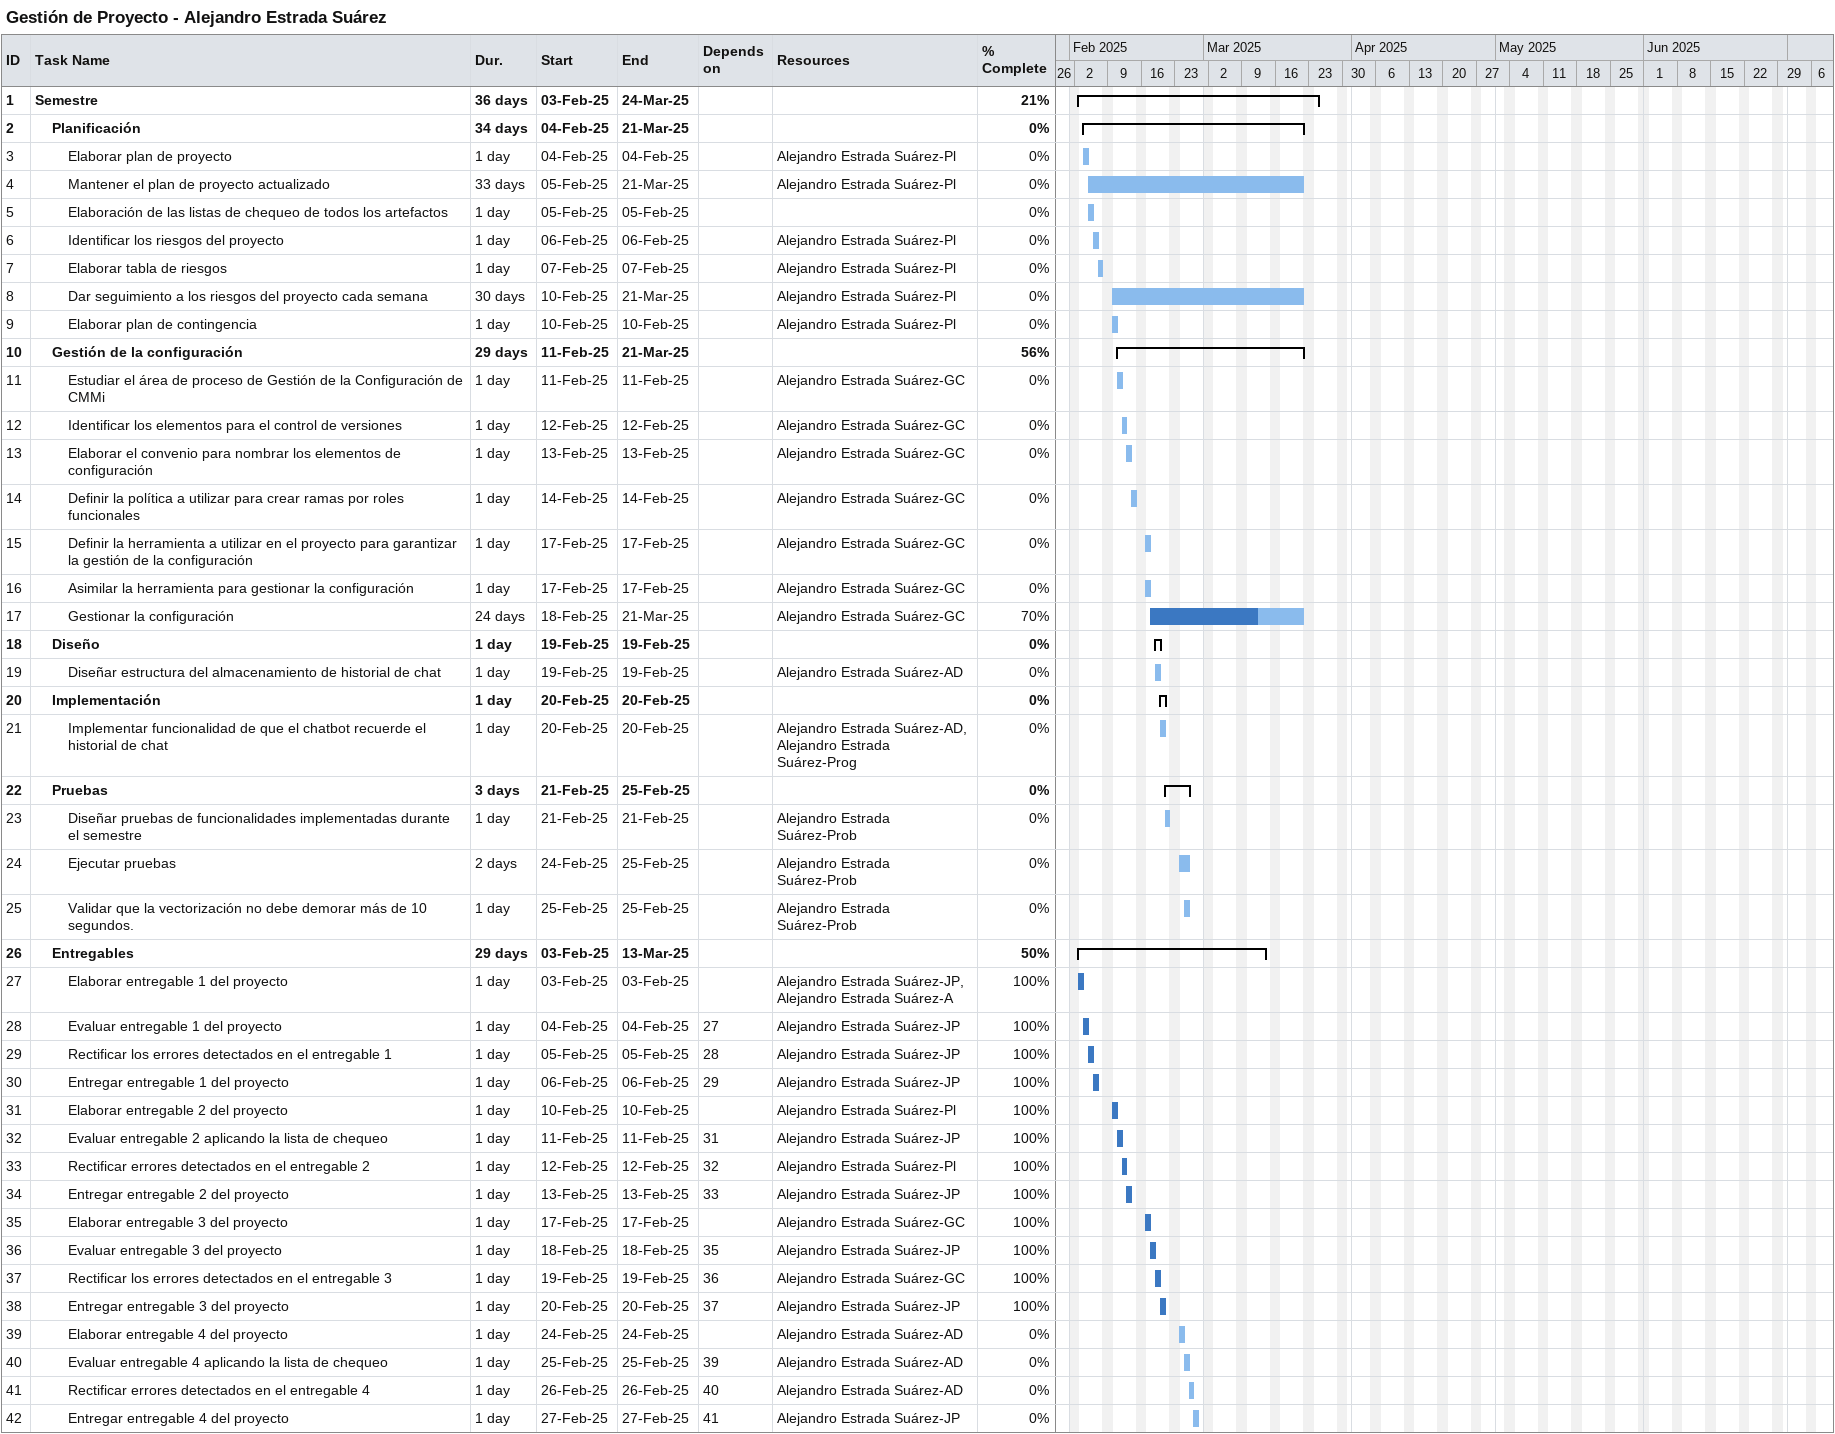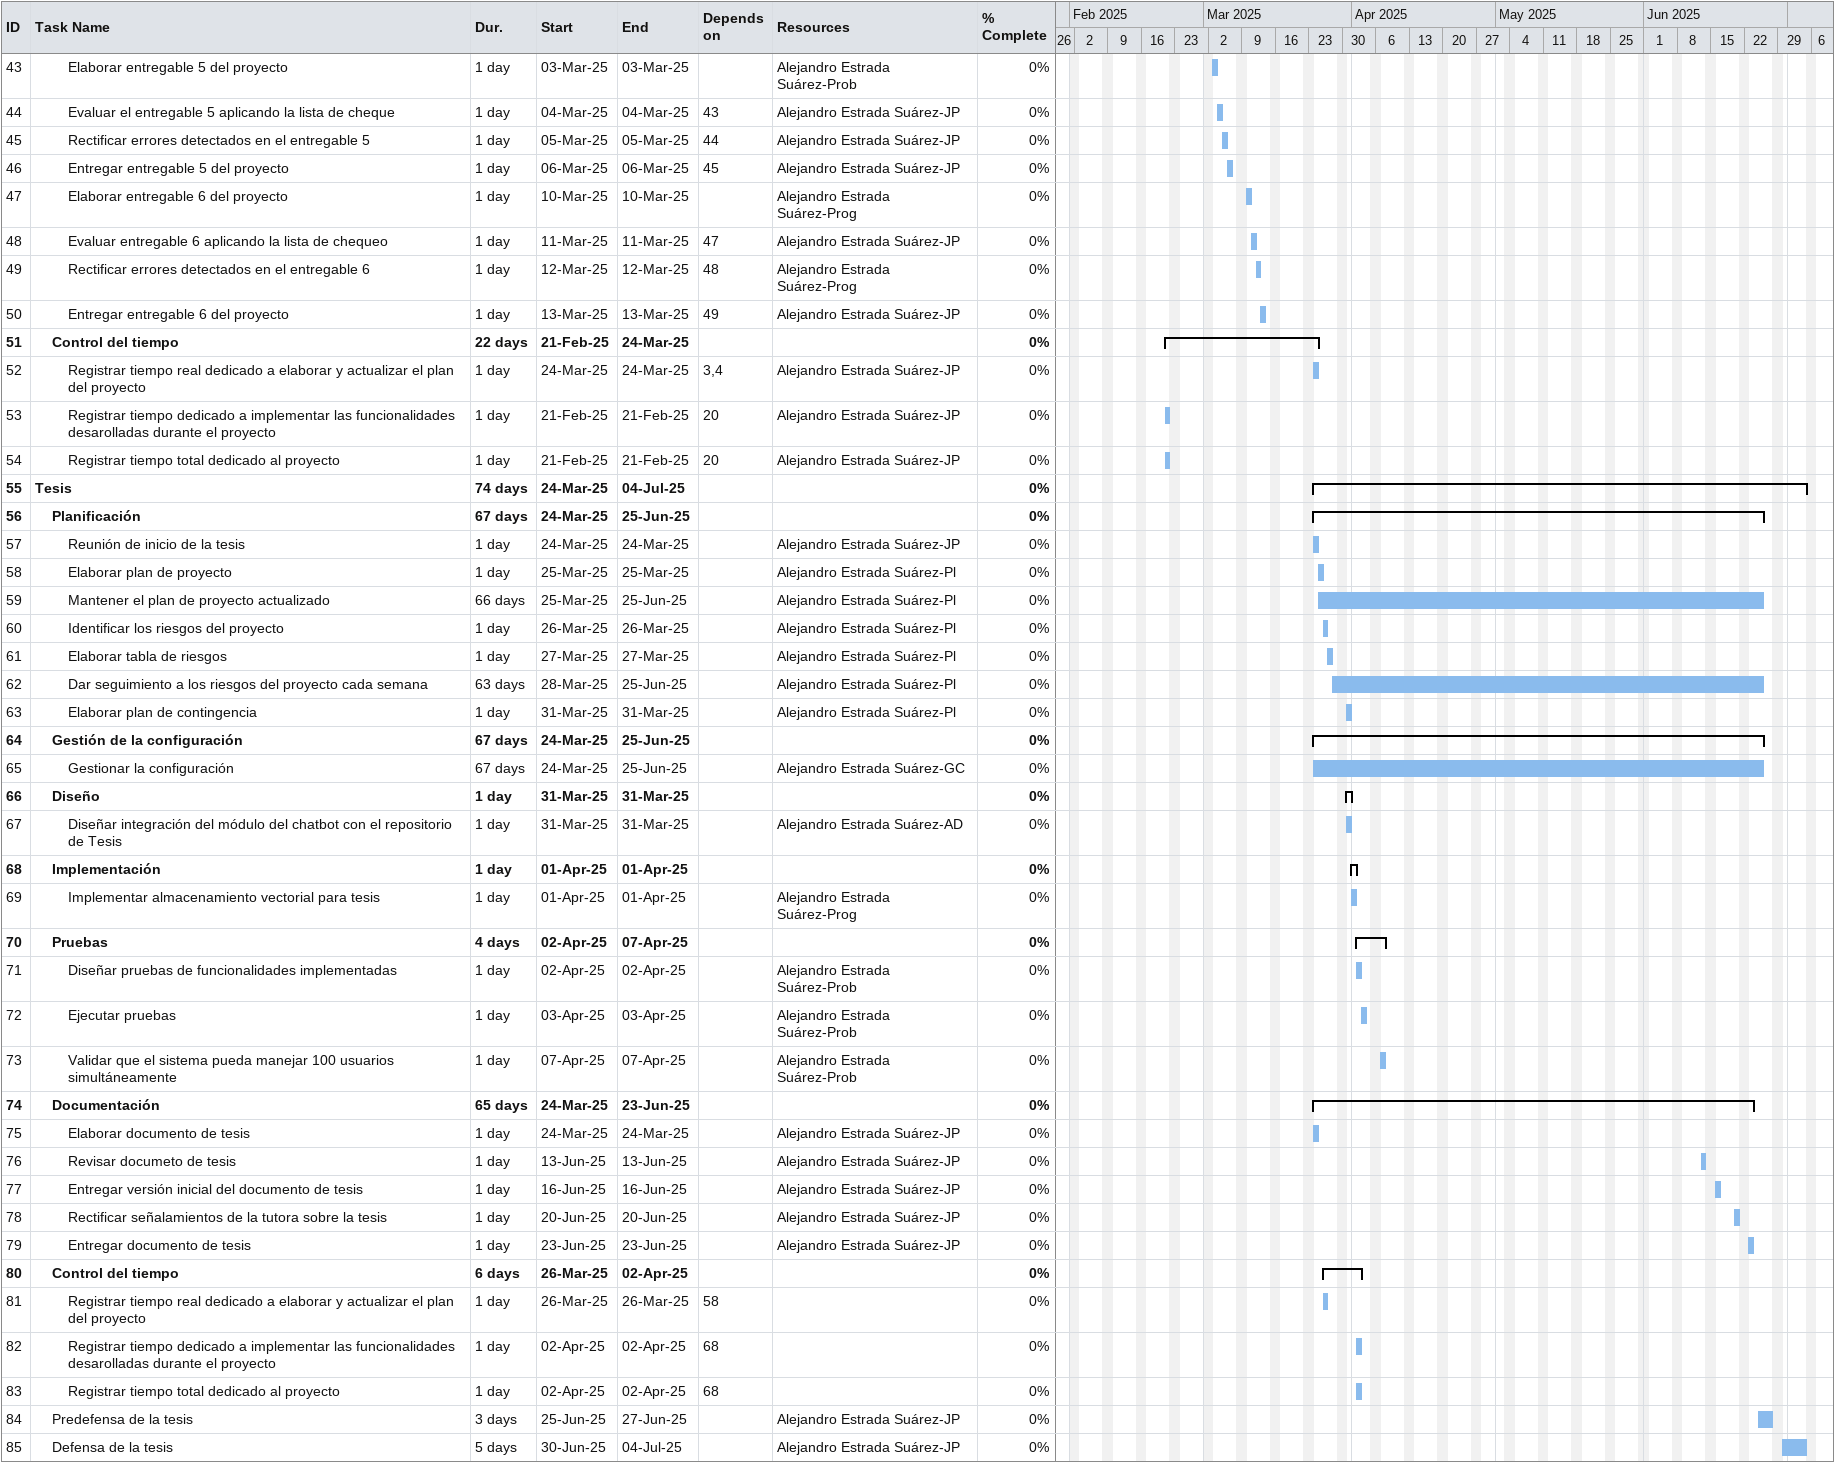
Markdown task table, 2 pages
Gestión de Proyecto - Alejandro Estrada Suárez

| ID | Level | Task | Duration | Start | Finish | Predecessors | Resources | % complete |
|---|---|---|---|---|---|---|---|---|
| 1 | 1 | **Semestre** | 36d | 2025-02-03 | 2025-03-24 |  |  | 21 |
| 2 | 2 | **Planificación** | 34d | 2025-02-04 | 2025-03-21 |  |  | 0 |
| 3 | 3 | Elaborar plan de proyecto | 1d | 2025-02-04 | 2025-02-04 |  | Alejandro Estrada Suárez-Pl | 0 |
| 4 | 3 | Mantener el plan de proyecto actualizado | 33d | 2025-02-05 | 2025-03-21 |  | Alejandro Estrada Suárez-Pl | 0 |
| 5 | 3 | Elaboración de las listas de chequeo de todos los artefactos | 1d | 2025-02-05 | 2025-02-05 |  |  | 0 |
| 6 | 3 | Identificar los riesgos del proyecto | 1d | 2025-02-06 | 2025-02-06 |  | Alejandro Estrada Suárez-Pl | 0 |
| 7 | 3 | Elaborar tabla de riesgos | 1d | 2025-02-07 | 2025-02-07 |  | Alejandro Estrada Suárez-Pl | 0 |
| 8 | 3 | Dar seguimiento a los riesgos del proyecto cada semana | 30d | 2025-02-10 | 2025-03-21 |  | Alejandro Estrada Suárez-Pl | 0 |
| 9 | 3 | Elaborar plan de contingencia | 1d | 2025-02-10 | 2025-02-10 |  | Alejandro Estrada Suárez-Pl | 0 |
| 10 | 2 | **Gestión de la configuración** | 29d | 2025-02-11 | 2025-03-21 |  |  | 56 |
| 11 | 3 | Estudiar el área de proceso de Gestión de la Configuración de CMMi | 1d | 2025-02-11 | 2025-02-11 |  | Alejandro Estrada Suárez-GC | 0 |
| 12 | 3 | Identificar los elementos para el control de versiones | 1d | 2025-02-12 | 2025-02-12 |  | Alejandro Estrada Suárez-GC | 0 |
| 13 | 3 | Elaborar el convenio para nombrar los elementos de configuración | 1d | 2025-02-13 | 2025-02-13 |  | Alejandro Estrada Suárez-GC | 0 |
| 14 | 3 | Definir la política a utilizar para crear ramas por roles funcionales | 1d | 2025-02-14 | 2025-02-14 |  | Alejandro Estrada Suárez-GC | 0 |
| 15 | 3 | Definir la herramienta a utilizar en el proyecto para garantizar la gestión de la configuración | 1d | 2025-02-17 | 2025-02-17 |  | Alejandro Estrada Suárez-GC | 0 |
| 16 | 3 | Asimilar la herramienta para gestionar la configuración | 1d | 2025-02-17 | 2025-02-17 |  | Alejandro Estrada Suárez-GC | 0 |
| 17 | 3 | Gestionar la configuración | 24d | 2025-02-18 | 2025-03-21 |  | Alejandro Estrada Suárez-GC | 70 |
| 18 | 2 | **Diseño** | 1d | 2025-02-19 | 2025-02-19 |  |  | 0 |
| 19 | 3 | Diseñar estructura del almacenamiento de historial de chat | 1d | 2025-02-19 | 2025-02-19 |  | Alejandro Estrada Suárez-AD | 0 |
| 20 | 2 | **Implementación** | 1d | 2025-02-20 | 2025-02-20 |  |  | 0 |
| 21 | 3 | Implementar funcionalidad de que el chatbot recuerde el historial de chat | 1d | 2025-02-20 | 2025-02-20 |  | Alejandro Estrada Suárez-AD, Alejandro Estrada Suárez-Prog | 0 |
| 22 | 2 | **Pruebas** | 3d | 2025-02-21 | 2025-02-25 |  |  | 0 |
| 23 | 3 | Diseñar pruebas de funcionalidades implementadas durante el semestre | 1d | 2025-02-21 | 2025-02-21 |  | Alejandro Estrada Suárez-Prob | 0 |
| 24 | 3 | Ejecutar pruebas | 2d | 2025-02-24 | 2025-02-25 |  | Alejandro Estrada Suárez-Prob | 0 |
| 25 | 3 | Validar que la vectorización no debe demorar más de 10 segundos. | 1d | 2025-02-25 | 2025-02-25 |  | Alejandro Estrada Suárez-Prob | 0 |
| 26 | 2 | **Entregables** | 29d | 2025-02-03 | 2025-03-13 |  |  | 50 |
| 27 | 3 | Elaborar entregable 1 del proyecto | 1d | 2025-02-03 | 2025-02-03 |  | Alejandro Estrada Suárez-JP, Alejandro Estrada Suárez-A | 100 |
| 28 | 3 | Evaluar entregable 1 del proyecto | 1d | 2025-02-04 | 2025-02-04 | 27 | Alejandro Estrada Suárez-JP | 100 |
| 29 | 3 | Rectificar los errores detectados en el entregable 1 | 1d | 2025-02-05 | 2025-02-05 | 28 | Alejandro Estrada Suárez-JP | 100 |
| 30 | 3 | Entregar entregable 1 del proyecto | 1d | 2025-02-06 | 2025-02-06 | 29 | Alejandro Estrada Suárez-JP | 100 |
| 31 | 3 | Elaborar entregable 2 del proyecto | 1d | 2025-02-10 | 2025-02-10 |  | Alejandro Estrada Suárez-Pl | 100 |
| 32 | 3 | Evaluar entregable 2 aplicando la lista de chequeo | 1d | 2025-02-11 | 2025-02-11 | 31 | Alejandro Estrada Suárez-JP | 100 |
| 33 | 3 | Rectificar errores detectados en el entregable 2 | 1d | 2025-02-12 | 2025-02-12 | 32 | Alejandro Estrada Suárez-Pl | 100 |
| 34 | 3 | Entregar entregable 2 del proyecto | 1d | 2025-02-13 | 2025-02-13 | 33 | Alejandro Estrada Suárez-JP | 100 |
| 35 | 3 | Elaborar entregable 3 del proyecto | 1d | 2025-02-17 | 2025-02-17 |  | Alejandro Estrada Suárez-GC | 100 |
| 36 | 3 | Evaluar entregable 3 del proyecto | 1d | 2025-02-18 | 2025-02-18 | 35 | Alejandro Estrada Suárez-JP | 100 |
| 37 | 3 | Rectificar los errores detectados en el entregable 3 | 1d | 2025-02-19 | 2025-02-19 | 36 | Alejandro Estrada Suárez-GC | 100 |
| 38 | 3 | Entregar entregable 3 del proyecto | 1d | 2025-02-20 | 2025-02-20 | 37 | Alejandro Estrada Suárez-JP | 100 |
| 39 | 3 | Elaborar entregable 4 del proyecto | 1d | 2025-02-24 | 2025-02-24 |  | Alejandro Estrada Suárez-AD | 0 |
| 40 | 3 | Evaluar entregable 4 aplicando la lista de chequeo | 1d | 2025-02-25 | 2025-02-25 | 39 | Alejandro Estrada Suárez-AD | 0 |
| 41 | 3 | Rectificar errores detectados en el entregable 4 | 1d | 2025-02-26 | 2025-02-26 | 40 | Alejandro Estrada Suárez-AD | 0 |
| 42 | 3 | Entregar entregable 4 del proyecto | 1d | 2025-02-27 | 2025-02-27 | 41 | Alejandro Estrada Suárez-JP | 0 |
| 43 | 3 | Elaborar entregable 5 del proyecto | 1d | 2025-03-03 | 2025-03-03 |  | Alejandro Estrada Suárez-Prob | 0 |
| 44 | 3 | Evaluar el entregable 5 aplicando la lista de cheque | 1d | 2025-03-04 | 2025-03-04 | 43 | Alejandro Estrada Suárez-JP | 0 |
| 45 | 3 | Rectificar errores detectados en el entregable 5 | 1d | 2025-03-05 | 2025-03-05 | 44 | Alejandro Estrada Suárez-JP | 0 |
| 46 | 3 | Entregar entregable 5 del proyecto | 1d | 2025-03-06 | 2025-03-06 | 45 | Alejandro Estrada Suárez-JP | 0 |
| 47 | 3 | Elaborar entregable 6 del proyecto | 1d | 2025-03-10 | 2025-03-10 |  | Alejandro Estrada Suárez-Prog | 0 |
| 48 | 3 | Evaluar entregable 6 aplicando la lista de chequeo | 1d | 2025-03-11 | 2025-03-11 | 47 | Alejandro Estrada Suárez-JP | 0 |
| 49 | 3 | Rectificar errores detectados en el entregable 6 | 1d | 2025-03-12 | 2025-03-12 | 48 | Alejandro Estrada Suárez-Prog | 0 |
| 50 | 3 | Entregar entregable 6 del proyecto | 1d | 2025-03-13 | 2025-03-13 | 49 | Alejandro Estrada Suárez-JP | 0 |
| 51 | 2 | **Control del tiempo** | 22d | 2025-02-21 | 2025-03-24 |  |  | 0 |
| 52 | 3 | Registrar tiempo real dedicado a elaborar y actualizar el plan del proyecto | 1d | 2025-03-24 | 2025-03-24 | 3, 4 | Alejandro Estrada Suárez-JP | 0 |
| 53 | 3 | Registrar tiempo dedicado a implementar las funcionalidades desarolladas durante el proyecto | 1d | 2025-02-21 | 2025-02-21 | 20 | Alejandro Estrada Suárez-JP | 0 |
| 54 | 3 | Registrar tiempo total dedicado al proyecto | 1d | 2025-02-21 | 2025-02-21 | 20 | Alejandro Estrada Suárez-JP | 0 |
| 55 | 1 | **Tesis** | 74d | 2025-03-24 | 2025-07-04 |  |  | 0 |
| 56 | 2 | **Planificación** | 67d | 2025-03-24 | 2025-06-25 |  |  | 0 |
| 57 | 3 | Reunión de inicio de la tesis | 1d | 2025-03-24 | 2025-03-24 |  | Alejandro Estrada Suárez-JP | 0 |
| 58 | 3 | Elaborar plan de proyecto | 1d | 2025-03-25 | 2025-03-25 |  | Alejandro Estrada Suárez-Pl | 0 |
| 59 | 3 | Mantener el plan de proyecto actualizado | 66d | 2025-03-25 | 2025-06-25 |  | Alejandro Estrada Suárez-Pl | 0 |
| 60 | 3 | Identificar los riesgos del proyecto | 1d | 2025-03-26 | 2025-03-26 |  | Alejandro Estrada Suárez-Pl | 0 |
| 61 | 3 | Elaborar tabla de riesgos | 1d | 2025-03-27 | 2025-03-27 |  | Alejandro Estrada Suárez-Pl | 0 |
| 62 | 3 | Dar seguimiento a los riesgos del proyecto cada semana | 63d | 2025-03-28 | 2025-06-25 |  | Alejandro Estrada Suárez-Pl | 0 |
| 63 | 3 | Elaborar plan de contingencia | 1d | 2025-03-31 | 2025-03-31 |  | Alejandro Estrada Suárez-Pl | 0 |
| 64 | 2 | **Gestión de la configuración** | 67d | 2025-03-24 | 2025-06-25 |  |  | 0 |
| 65 | 3 | Gestionar la configuración | 67d | 2025-03-24 | 2025-06-25 |  | Alejandro Estrada Suárez-GC | 0 |
| 66 | 2 | **Diseño** | 1d | 2025-03-31 | 2025-03-31 |  |  | 0 |
| 67 | 3 | Diseñar integración del módulo del chatbot con el repositorio de Tesis | 1d | 2025-03-31 | 2025-03-31 |  | Alejandro Estrada Suárez-AD | 0 |
| 68 | 2 | **Implementación** | 1d | 2025-04-01 | 2025-04-01 |  |  | 0 |
| 69 | 3 | Implementar almacenamiento vectorial para tesis | 1d | 2025-04-01 | 2025-04-01 |  | Alejandro Estrada Suárez-Prog | 0 |
| 70 | 2 | **Pruebas** | 4d | 2025-04-02 | 2025-04-07 |  |  | 0 |
| 71 | 3 | Diseñar pruebas de funcionalidades implementadas | 1d | 2025-04-02 | 2025-04-02 |  | Alejandro Estrada Suárez-Prob | 0 |
| 72 | 3 | Ejecutar pruebas | 1d | 2025-04-03 | 2025-04-03 |  | Alejandro Estrada Suárez-Prob | 0 |
| 73 | 3 | Validar que el sistema pueda manejar 100 usuarios simultáneamente | 1d | 2025-04-07 | 2025-04-07 |  | Alejandro Estrada Suárez-Prob | 0 |
| 74 | 2 | **Documentación** | 65d | 2025-03-24 | 2025-06-23 |  |  | 0 |
| 75 | 3 | Elaborar documento de tesis | 1d | 2025-03-24 | 2025-03-24 |  | Alejandro Estrada Suárez-JP | 0 |
| 76 | 3 | Revisar documeto de tesis | 1d | 2025-06-13 | 2025-06-13 |  | Alejandro Estrada Suárez-JP | 0 |
| 77 | 3 | Entregar versión inicial del documento de tesis | 1d | 2025-06-16 | 2025-06-16 |  | Alejandro Estrada Suárez-JP | 0 |
| 78 | 3 | Rectificar señalamientos de la tutora sobre la tesis | 1d | 2025-06-20 | 2025-06-20 |  | Alejandro Estrada Suárez-JP | 0 |
| 79 | 3 | Entregar documento de tesis | 1d | 2025-06-23 | 2025-06-23 |  | Alejandro Estrada Suárez-JP | 0 |
| 80 | 2 | **Control del tiempo** | 6d | 2025-03-26 | 2025-04-02 |  |  | 0 |
| 81 | 3 | Registrar tiempo real dedicado a elaborar y actualizar el plan del proyecto | 1d | 2025-03-26 | 2025-03-26 | 58 |  | 0 |
| 82 | 3 | Registrar tiempo dedicado a implementar las funcionalidades desarolladas durante el proyecto | 1d | 2025-04-02 | 2025-04-02 | 68 |  | 0 |
| 83 | 3 | Registrar tiempo total dedicado al proyecto | 1d | 2025-04-02 | 2025-04-02 | 68 |  | 0 |
| 84 | 2 | Predefensa de la tesis | 3d | 2025-06-25 | 2025-06-27 |  | Alejandro Estrada Suárez-JP | 0 |
| 85 | 2 | Defensa de la tesis | 5d | 2025-06-30 | 2025-07-04 |  | Alejandro Estrada Suárez-JP | 0 |
